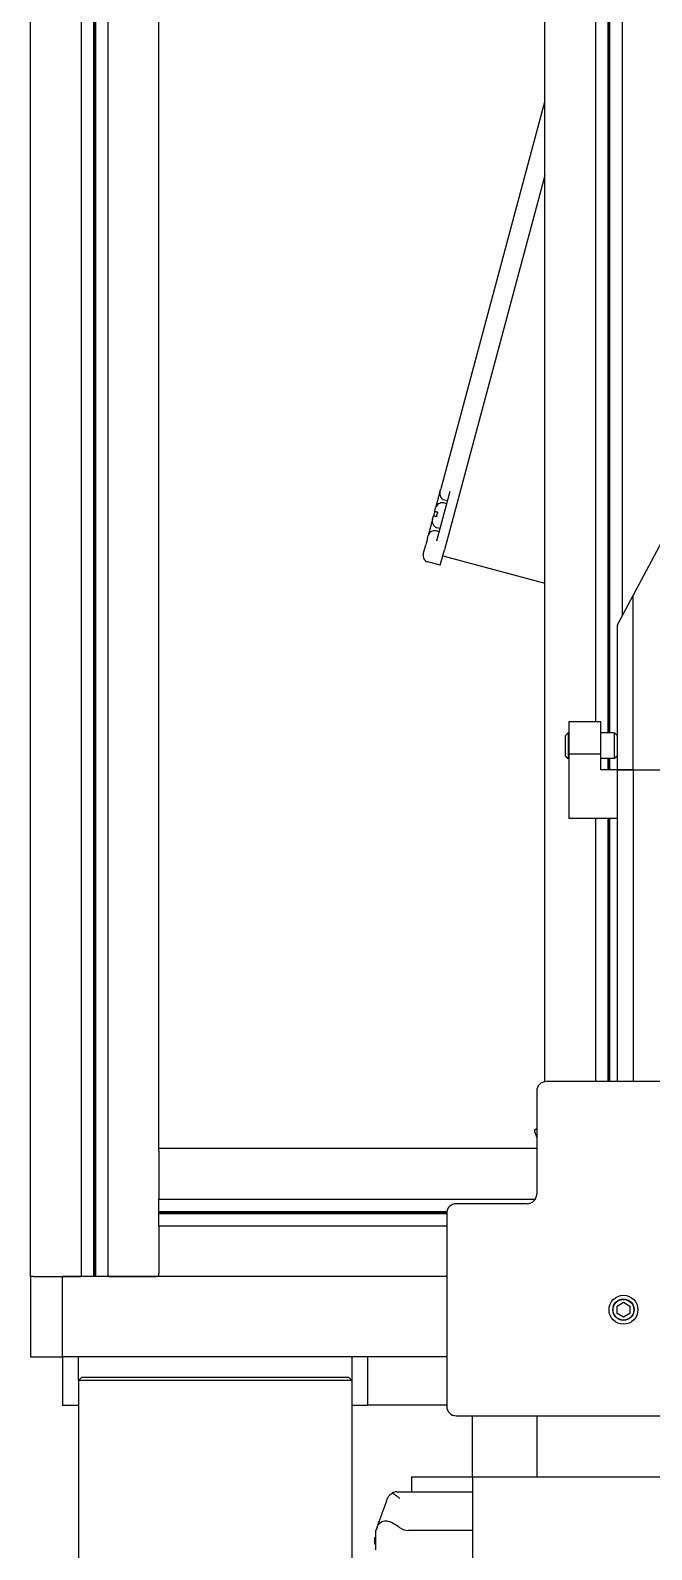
# Model space of a CAD drawing. Header units: millimetres. Extents: x 0 to 7722, y 0 to 5460.
# Drawn here: x 1000.4 to 1193.7, y 1214.9 to 1687.7 of the extents above; entities that cross this region are included whole.
import ezdxf

# ---------------------------------------------------------------- set-up
doc = ezdxf.new("R2010")
doc.units = ezdxf.units.MM
doc.header["$LTSCALE"] = 5
doc.layers.get('0').update_dxf_attribs({"linetype": 'CONTINUOUS'})

msp = doc.modelspace()

# ---------------------------------------------------------------- linework, layer by layer
for p, q in [((1000.431, 1299.894), (1000.431, 2534.894)), ((1016.281, 1299.894), (1016.281, 2534.894)), ((1020.126, 1299.894), (1020.126, 2534.894)), ((1020.431, 1299.894), (1020.431, 2534.894)), ((1020.736, 1299.894), (1020.736, 2534.894)), ((1024.581, 1299.894), (1024.581, 2534.894)), ((1176.281, 1472.589), (1176.281, 2534.894)), ((1180.126, 1469.089), (1180.126, 2534.894)), ((1180.431, 1469.089), (1180.431, 2534.894)), ((1180.736, 1469.089), (1180.736, 2534.894)), ((1184.581, 1505.682), (1184.581, 2534.894)), ((1040.431, 1339.894), (1040.431, 2494.894)), ((1160.431, 1360.547), (1160.431, 2494.894)), ((1160.431, 1665.801), (1128.079, 1545.062)), ((1160.431, 1642.618), (1129.216, 1526.122)), ((1222.931, 1577.589), (1187.931, 1511.964)), ((1127.82, 1544.096), (1126.488, 1539.125)), ((1126.836, 1528.831), (1130.977, 1544.285)), ((1127.82, 1544.096), (1128.079, 1545.062)), ((1129.235, 1541.646), (1130.2, 1541.388)), ((1125.529, 1535.543), (1125.814, 1536.61)), ((1126.203, 1538.059), (1125.814, 1536.61)), ((1126.203, 1538.059), (1126.488, 1539.125)), ((1126.78, 1536.351), (1127.169, 1537.8)), ((1127.921, 1540.607), (1127.94, 1540.68)), ((1129.942, 1540.422), (1128.976, 1540.68)), ((1125.529, 1535.543), (1124.197, 1530.573)), ((1126.009, 1533.471), (1126.028, 1533.544)), ((1127.612, 1531.728), (1126.646, 1531.987)), ((1127.871, 1532.694), (1126.905, 1532.953)), ((1122.644, 1524.777), (1123.42, 1527.675)), ((1123.938, 1529.607), (1123.42, 1527.675)), ((1123.938, 1529.607), (1124.197, 1530.573)), ((1127.922, 1521.293), (1129.216, 1526.122)), ((1128.698, 1524.19), (1160.431, 1515.688)), ((1127.922, 1521.293), (1124.058, 1522.328)), ((1187.931, 1511.964), (1182.931, 1502.589)), ((1187.931, 1457.589), (1187.931, 1511.964)), ((1182.931, 1502.589), (1182.931, 1457.589)), ((1167.931, 1472.589), (1167.931, 1462.589)), ((1177.931, 1472.589), (1167.931, 1472.589)), ((1177.931, 1462.589), (1177.931, 1472.589)), ((1166.931, 1468.322), (1167.698, 1469.089)), ((1166.931, 1461.855), (1166.931, 1468.322)), ((1167.698, 1469.089), (1167.698, 1461.089)), ((1167.931, 1469.089), (1167.698, 1469.089)), ((1182.164, 1469.089), (1177.931, 1469.089)), ((1182.164, 1461.089), (1182.164, 1469.089)), ((1182.931, 1468.322), (1182.164, 1469.089)), ((1166.931, 1461.855), (1167.698, 1461.089)), ((1167.931, 1461.089), (1167.698, 1461.089)), ((1167.931, 1462.589), (1177.931, 1462.589)), ((1167.931, 1462.589), (1167.931, 1442.589)), ((1177.931, 1457.589), (1177.931, 1462.589)), ((1182.164, 1461.089), (1177.931, 1461.089)), ((1180.126, 1457.589), (1180.126, 1461.089)), ((1180.431, 1457.589), (1180.431, 1461.089)), ((1180.736, 1457.589), (1180.736, 1461.089)), ((1182.931, 1461.855), (1182.164, 1461.089)), ((1182.931, 1457.589), (1177.931, 1457.589)), ((1187.931, 1457.589), (1182.931, 1457.589)), ((1182.931, 1457.589), (1182.931, 1360.589)), ((1182.931, 1457.589), (1187.931, 1457.589)), ((1187.931, 1457.589), (1242.931, 1457.589)), ((1187.931, 1457.589), (1187.931, 1360.589)), ((1187.931, 1457.589), (1242.931, 1457.589)), ((1167.931, 1442.589), (1182.931, 1442.589)), ((1176.281, 1360.589), (1176.281, 1442.589)), ((1180.126, 1360.589), (1180.126, 1442.589)), ((1180.431, 1360.589), (1180.431, 1442.589)), ((1180.736, 1360.589), (1180.736, 1442.589)), ((1157.931, 1357.589), (1157.931, 1325.589)), ((1197.931, 1360.589), (1160.931, 1360.589)), ((1157.174, 1345.475), (1157.931, 1345.958)), ((1157.174, 1345.475), (1157.931, 1343.076)), ((1040.431, 1339.894), (1157.931, 1339.894)), ((1040.431, 1338.894), (1040.431, 1339.894)), ((1040.431, 1338.894), (1040.431, 1324.344)), ((1040.431, 1324.044), (1040.431, 1324.344)), ((1040.431, 1315.744), (1040.431, 1324.044)), ((1040.431, 1324.044), (1157.503, 1324.044)), ((1040.431, 1320.199), (1129.994, 1320.199)), ((1040.431, 1319.894), (1129.947, 1319.894)), ((1040.431, 1319.589), (1129.931, 1319.589)), ((1129.931, 1319.589), (1129.931, 1259.589)), ((1154.931, 1322.589), (1132.931, 1322.589)), ((1040.431, 1315.744), (1129.931, 1315.744)), ((1040.431, 1315.444), (1040.431, 1315.744)), ((1040.431, 1315.444), (1040.431, 1300.894)), ((1040.431, 1299.894), (1040.431, 1300.894)), ((1000.431, 1299.894), (1000.431, 1274.894)), ((1001.431, 1299.894), (1000.431, 1299.894)), ((1001.431, 1299.894), (1015.981, 1299.894)), ((1010.431, 1274.894), (1010.431, 1299.894)), ((1129.931, 1299.894), (1010.431, 1299.894)), ((1024.881, 1299.894), (1039.431, 1299.894)), ((1182.931, 1290.743), (1184.931, 1291.898)), ((1182.931, 1288.434), (1182.931, 1290.743)), ((1184.931, 1291.898), (1186.931, 1290.743)), ((1186.931, 1290.743), (1186.931, 1288.434)), ((1184.931, 1287.279), (1182.931, 1288.434)), ((1186.931, 1288.434), (1184.931, 1287.279)), ((1000.431, 1274.894), (1010.431, 1274.894)), ((1129.931, 1274.894), (1010.431, 1274.894)), ((1010.431, 1274.894), (1010.431, 1259.894)), ((1015.431, 1267.589), (1015.431, 1274.894)), ((1100.431, 1274.894), (1100.431, 1267.589)), ((1105.431, 1259.894), (1105.431, 1274.894)), ((1016.431, 1268.589), (1015.431, 1267.589)), ((1100.431, 1267.589), (1015.431, 1267.589)), ((1015.431, 1267.589), (1015.431, 1209.589)), ((1016.431, 1268.589), (1099.431, 1268.589)), ((1099.431, 1268.589), (1100.431, 1267.589)), ((1100.431, 1267.589), (1100.431, 1209.589)), ((1010.431, 1259.894), (1015.431, 1259.894)), ((1100.431, 1259.894), (1105.431, 1259.894)), ((1129.931, 1259.894), (1105.431, 1259.894)), ((1132.931, 1256.589), (1197.931, 1256.589)), ((1137.931, 1237.589), (1137.931, 1256.589)), ((1157.931, 1256.589), (1157.931, 1237.589)), ((1119.031, 1237.589), (1137.931, 1237.589)), ((1119.031, 1237.589), (1119.031, 1232.889)), ((1137.931, 1237.589), (1203.931, 1237.589)), ((1137.931, 1237.589), (1137.931, 1078.589)), ((1114.391, 1232.889), (1137.931, 1232.889)), ((1108.283, 1221.856), (1107.931, 1220.889)), ((1107.931, 1214.889), (1107.931, 1220.889)), ((1137.931, 1220.889), (1117.931, 1220.889)), ((1107.431, 1218.689), (1107.431, 1216.689)), ((1107.431, 1218.689), (1107.931, 1218.689)), ((1107.431, 1216.689), (1107.931, 1216.689))]:
    msp.add_line(p, q)
for radius in [4.5, 3.324, 3.233]:
    msp.add_circle((1184.931, 1289.589), radius)
for centre, radius, start, end in [((1129.752, 1543.578), 2, 165, 255), ((1128.458, 1538.749), 2, 75, 105), ((1126.129, 1530.055), 2, 75, 165), ((1127.423, 1534.885), 2, 225, 255), ((1124.576, 1524.26), 2, 165, 255), ((1160.931, 1357.589), 3, 90, 180), ((1154.931, 1325.589), 3, 270, 0), ((1132.931, 1319.589), 3, 90, 180), ((1132.931, 1259.589), 3, 180, 270), ((1114.399, 1229.889), 3, 90.16387, 115.63334)]:
    msp.add_arc(centre, radius, start, end)
msp.add_ellipse((1117.931, 1248.363), major_axis=(0, 27.475), ratio=0.3639702, start_param=2.8754198, end_param=3.1415927)
for points, knots in [([(1126.78, 1536.351), (1126.636, 1536.39), (1126.499, 1536.426), (1126.219, 1536.501), (1126.059, 1536.544), (1125.871, 1536.595), (1125.837, 1536.604), (1125.814, 1536.61)], [1.54793689, 1.54793689, 1.54793689, 1.54793689, 1.59605537, 1.59605537, 1.67154449, 1.67154449, 1.75103602, 1.75103602, 1.75103602, 1.75103602]), ([(1126.203, 1538.059), (1126.225, 1538.053), (1126.259, 1538.044), (1126.447, 1537.993), (1126.607, 1537.95), (1126.887, 1537.875), (1127.024, 1537.839), (1127.169, 1537.8)], [0.18061054, 0.18061054, 0.18061054, 0.18061054, 0.26010206, 0.26010206, 0.33559118, 0.33559118, 0.38370967, 0.38370967, 0.38370967, 0.38370967]), ([(1127.921, 1540.607), (1127.749, 1540.559), (1127.578, 1540.484), (1127.222, 1540.273), (1127, 1540.072), (1126.692, 1539.663), (1126.556, 1539.379), (1126.488, 1539.125)], [1.54796859, 1.54796859, 1.54796859, 1.54796859, 1.59745162, 1.59745162, 1.67226524, 1.67226524, 1.75103641, 1.75103641, 1.75103641, 1.75103641]), ([(1125.529, 1535.543), (1125.461, 1535.29), (1125.436, 1534.976), (1125.498, 1534.468), (1125.59, 1534.183), (1125.793, 1533.822), (1125.903, 1533.671), (1126.028, 1533.544)], [0.18061054, 0.18061054, 0.18061054, 0.18061054, 0.25938171, 0.25938171, 0.33419533, 0.33419533, 0.38367837, 0.38367837, 0.38367837, 0.38367837]), ([(1111.582, 1230.919), (1111.582, 1230.919), (1111.583, 1230.922), (1111.584, 1230.924), (1111.585, 1230.926), (1111.585, 1230.929), (1111.586, 1230.931), (1111.588, 1230.935), (1111.589, 1230.94), (1111.591, 1230.944), (1111.594, 1230.953), (1111.598, 1230.962), (1111.602, 1230.972), (1111.609, 1230.99), (1111.617, 1231.011), (1111.625, 1231.031), (1111.642, 1231.071), (1111.662, 1231.116), (1111.683, 1231.161), (1111.725, 1231.251), (1111.779, 1231.354), (1111.841, 1231.455), (1111.903, 1231.556), (1111.976, 1231.662), (1112.059, 1231.765), (1112.142, 1231.869), (1112.235, 1231.97), (1112.333, 1232.063), (1112.51, 1232.231), (1112.732, 1232.399), (1112.988, 1232.536), (1113.025, 1232.556), (1113.063, 1232.575), (1113.101, 1232.593)], [9.2974972, 9.2974972, 9.2974972, 9.2974972, 9.3146715, 9.3146715, 9.3146715, 9.3318458, 9.3318458, 9.3318458, 9.3661944, 9.3661944, 9.3661944, 9.4348916, 9.4348916, 9.4348916, 9.572286, 9.572286, 9.572286, 9.8470749, 9.8470749, 9.8470749, 10.3966526, 10.3966526, 10.3966526, 10.9462303, 10.9462303, 10.9462303, 11.495808, 11.495808, 11.495808, 12.4866786, 12.4866786, 12.4866786, 12.6298935, 12.6298935, 12.6298935, 12.6298935]), ([(1113.101, 1232.593), (1113.13, 1232.575), (1113.16, 1232.556), (1113.19, 1232.536), (1113.397, 1232.399), (1113.628, 1232.231), (1113.851, 1232.063), (1113.975, 1231.97), (1114.106, 1231.869), (1114.239, 1231.765), (1114.372, 1231.662), (1114.505, 1231.556), (1114.632, 1231.455), (1114.758, 1231.354), (1114.885, 1231.251), (1114.996, 1231.161), (1115.052, 1231.116), (1115.107, 1231.071), (1115.157, 1231.031), (1115.181, 1231.011), (1115.206, 1230.99), (1115.229, 1230.972), (1115.241, 1230.962), (1115.252, 1230.953), (1115.263, 1230.944), (1115.269, 1230.94), (1115.274, 1230.935), (1115.28, 1230.931), (1115.283, 1230.929), (1115.286, 1230.926), (1115.288, 1230.924), (1115.291, 1230.922), (1115.293, 1230.919), (1115.299, 1230.919)], [5.9651009, 5.9651009, 5.9651009, 5.9651009, 6.1083158, 6.1083158, 6.1083158, 7.0991864, 7.0991864, 7.0991864, 7.6487641, 7.6487641, 7.6487641, 8.1983418, 8.1983418, 8.1983418, 8.7479195, 8.7479195, 8.7479195, 9.0227083, 9.0227083, 9.0227083, 9.1601028, 9.1601028, 9.1601028, 9.2288, 9.2288, 9.2288, 9.2631486, 9.2631486, 9.2631486, 9.2803229, 9.2803229, 9.2803229, 9.2974972, 9.2974972, 9.2974972, 9.2974972]), ([(1108.284, 1221.857), (1108.478, 1222.388), (1108.758, 1222.859), (1109.403, 1223.475), (1109.775, 1223.702), (1110.655, 1223.917), (1111.164, 1223.902), (1112.366, 1223.631), (1113.075, 1223.302), (1114.292, 1222.58), (1114.795, 1222.235), (1115.299, 1221.857)], [-3.9218025, -3.9218025, -3.9218025, -3.9218025, -3.6696144, -3.6696144, -3.4730434, -3.4730434, -3.2764725, -3.2764725, -3.0035236, -3.0035236, -2.8130734, -2.8130734, -2.8130734, -2.8130734])]:
    msp.add_open_spline(points, degree=3, knots=knots)
msp.add_rational_spline([(1108.283, 1221.856), (1109.065, 1224.003), (1111.58, 1230.915)], [1.00007500035, 1.0001209055, 1], degree=2)
for points in [[(1111.58, 1230.915), (1111.581, 1230.917), (1111.582, 1230.919), (1111.582, 1230.919)], [(1108.283, 1221.856), (1108.283, 1221.856), (1108.284, 1221.857), (1108.284, 1221.857)], [(1115.299, 1221.857), (1115.3, 1221.857), (1115.3, 1221.856), (1115.301, 1221.856)]]:
    msp.add_open_spline(points, degree=3)

doc.saveas('drawing.dxf')
